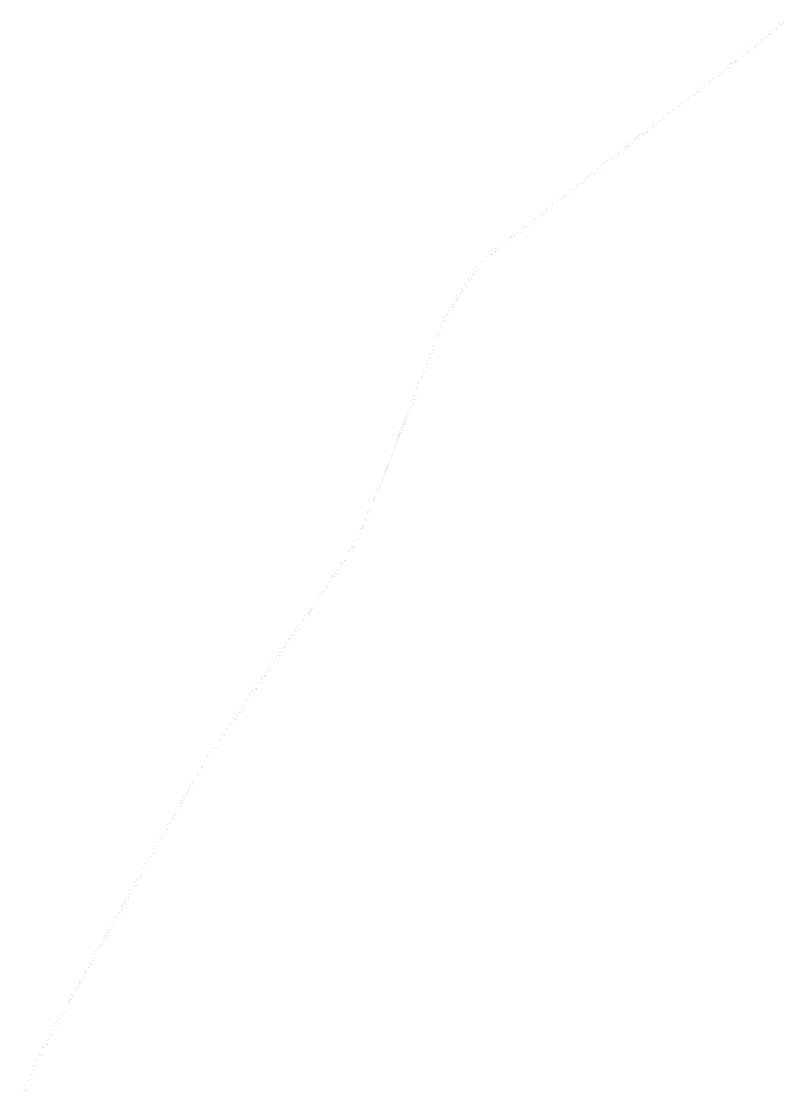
# Model space of a CAD drawing. Header units: millimetres. Extents: x 1265826 to 1360210, y 383897 to 506623.
# Drawn here: x 1353412 to 1360003, y 497391 to 506623 of the extents above; entities that cross this region are included whole.
import ezdxf

# ---------------------------------------------------------------- set-up
doc = ezdxf.new("R2010")
doc.units = ezdxf.units.MM
doc.layers.add('14', color=7, linetype='Continuous')

msp = doc.modelspace()

# ---------------------------------------------------------------- linework, layer by layer
at = {"layer": '14', "color": 12, "const_width": 0.17, "flags": 128}
msp.add_lwpolyline([(1353424.7, 497299.9), (1353482.6, 497470.2), (1353545.2, 497604.9), (1353682.9, 497871.5), (1353798.1, 498082.7), (1353875.7, 498221.8), (1353978.4, 498399.1), (1354055.2, 498534), (1354141, 498691), (1354239.4, 498863.7), (1354341.2, 499045), (1354459.2, 499253.6), (1354552.5, 499421.5), (1354558.5, 499432), (1354655.6, 499608.3), (1354739, 499750.7), (1354823.5, 499906.5), (1354902.9, 500040.4), (1354982.8, 500180.8), (1355034.9, 500264.1), (1355119.1, 500383.2), (1355281.7, 500619.3), (1355370.5, 500744.2), (1355453.7, 500866.4), (1355552.5, 501010.5), (1355623.9, 501111.2), (1355755.6, 501301.5), (1355865.7, 501458.7), (1355988.4, 501641.7), (1355990.2, 501645), (1355992.2, 501648.6), (1356004.6, 501667.3), (1356097, 501798), (1356229.4, 501986.5), (1356304.3, 502103.6), (1356346, 502191.5), (1356359, 502222.1), (1356411.6, 502356.8), (1356510, 502606.1), (1356561.9, 502735.8), (1356640.4, 502931.7), (1356745.6, 503194.5), (1356754.9, 503219.4), (1356807, 503355.4), (1356897.2, 503586), (1356958.1, 503744), (1356963.6, 503758), (1356969.8, 503774.1), (1356973.6, 503784.9), (1356978.4, 503797.4), (1357011.6, 503883.6), (1357013.8, 503889.6), (1357015.3, 503894.3), (1357027.4, 503925.7), (1357042.4, 503957.9), (1357051.8, 503980.8), (1357074.6, 504036.6), (1357112.6, 504106.5), (1357193.4, 504243.2), (1357368.5, 504481.2), (1357418.8, 504540.8), (1357483, 504608.8), (1357557.5, 504669.1), (1357662.6, 504753), (1357911.8, 504946.9), (1358040.4, 505047.6), (1358173.8, 505153.8), (1358307.4, 505259.4), (1358412.9, 505340.4), (1358487.6, 505398.7), (1358617.9, 505503.6), (1358710.4, 505579.4), (1358843.4, 505679.6), (1358977.9, 505784.9), (1359225, 505979), (1359376.4, 506099.8), (1359628.5, 506300.3), (1359867, 506485.9), (1359942.6, 506549.5), (1359973.8, 506575.6), (1360002.8, 506599.9), (1359993.2, 506615.8), (1359988.9, 506622.9), (1359977.9, 506614.8), (1359963.8, 506600.2), (1359952.2, 506610.4), (1359934.4, 506595.8), (1359946.1, 506580.7), (1359856.3, 506504.5), (1359615.7, 506318.8), (1359363.5, 506117.8), (1359253, 506031.5), (1359079.4, 505893.8), (1358962.4, 505801.8), (1358829, 505697.2), (1358686.5, 505590.8), (1358560, 505485.6), (1358473.9, 505418.3), (1358411.2, 505371.2), (1358303.4, 505283.5), (1358160, 505170), (1358026.1, 505064.6), (1357897.7, 504963.4), (1357650.8, 504767.6), (1357488.8, 504643.4), (1357464.8, 504621.2), (1357406.3, 504559.1), (1357350.8, 504494.1), (1357185.8, 504266.1), (1357109.1, 504133.5), (1357056.1, 504041.2), (1357006.1, 503922.3), (1356966.8, 503819.5), (1356958.7, 503797.5), (1356881.2, 503589.2), (1356790.4, 503356), (1356729.9, 503195.9), (1356610.4, 502897.4), (1356549.8, 502746.3), (1356493.7, 502606.1), (1356407.1, 502389.4), (1356343.4, 502228.3), (1356318.4, 502171.5), (1356262.4, 502072.2), (1356214.4, 501999.2), (1356087.9, 501811.8), (1355983.4, 501661), (1355967.8, 501639.1), (1355849.5, 501473.9), (1355742.5, 501320.2), (1355608.4, 501126), (1355537.7, 501026.2), (1355441.5, 500886.4), (1355343.2, 500745.5), (1355331.5, 500728.2), (1355263.3, 500630.6), (1355168.1, 500495.2), (1355098, 500392.7), (1355020.2, 500281.8), (1354964.2, 500189.4), (1354886.2, 500054), (1354806, 499914.8), (1354727.1, 499772.9), (1354641.6, 499623.8), (1354541.1, 499439.9), (1354444, 499272.7), (1354323.9, 499058), (1354181.9, 498806.3), (1354125.4, 498705.8), (1354040.4, 498554.8), (1353958.4, 498409.6), (1353854.7, 498230.3), (1353781, 498098.1), (1353668.9, 497896.7), (1353659.8, 497877.3), (1353519.2, 497608.8), (1353461.9, 497468.5), (1353411.6, 497326.2)], dxfattribs=at)
at = {"layer": '14', "color": 92, "const_width": 0.17, "flags": 128}
msp.add_lwpolyline([(1359995.5, 506611.7), (1359991.4, 506607.8), (1359980, 506597.2), (1359968.6, 506586.5), (1359957.1, 506576), (1359945.5, 506565.6), (1359933.9, 506555.3), (1359922.3, 506544.9), (1359910.7, 506534.6), (1359899, 506524.4), (1359887.1, 506514.3), (1359875.1, 506504.4), (1359863.1, 506494.5), (1359857.3, 506489.8), (1359845.2, 506480.1), (1359833, 506470.4), (1359820.6, 506460.8), (1359808.2, 506451.1), (1359795.7, 506441.2), (1359783, 506431.2), (1359770.3, 506421.2), (1359757.6, 506411.2), (1359745, 506401.2), (1359732.4, 506391.3), (1359726.4, 506386.6), (1359713.7, 506376.8), (1359701.1, 506367), (1359688.6, 506357.1), (1359676.1, 506347.2), (1359663.7, 506337.4), (1359651.3, 506327.6), (1359638.8, 506317.9), (1359626.4, 506308.2), (1359614, 506298.5), (1359601.6, 506288.7), (1359595.7, 506284), (1359583.3, 506274.3), (1359570.9, 506264.6), (1359558.6, 506254.9), (1359546.3, 506245.2), (1359533.9, 506235.6), (1359521.6, 506226), (1359509.3, 506216.3), (1359497.2, 506206.6), (1359485.1, 506197), (1359473, 506187.5), (1359460.8, 506178), (1359448.7, 506168.5), (1359436.6, 506158.9), (1359424.4, 506149.3), (1359412.2, 506139.6), (1359400.1, 506130), (1359387.8, 506120.3), (1359375.4, 506110.6), (1359362.9, 506100.8), (1359350.5, 506091), (1359338, 506081.2), (1359325.4, 506071.3), (1359312.7, 506061.3), (1359300, 506051.4), (1359287.3, 506041.4), (1359274.5, 506031.4), (1359261.8, 506021.4), (1359249, 506011.4), (1359236.2, 506001.4), (1359223.4, 505991.5), (1359210.8, 505981.6), (1359198.2, 505971.6), (1359192.1, 505966.8), (1359179.5, 505956.8), (1359167, 505946.9), (1359154.4, 505937), (1359141.8, 505927.2), (1359129.2, 505917.3), (1359116.6, 505907.5), (1359104.1, 505897.6), (1359091.5, 505887.8), (1359079, 505877.9), (1359066.5, 505868.1), (1359054.1, 505858.3), (1359041.7, 505848.7), (1359029.4, 505839), (1359017.2, 505829.4), (1359005, 505819.9), (1358992.8, 505810.3), (1358980.7, 505800.7), (1358968.6, 505791.1), (1358956.4, 505781.5), (1358944.1, 505771.9), (1358931.9, 505762.4), (1358919.6, 505752.8), (1358907.4, 505743.2), (1358895.1, 505733.5), (1358883, 505723.8), (1358870.7, 505714.2), (1358858.5, 505704.6), (1358846.3, 505695), (1358834.1, 505685.4), (1358822, 505675.8), (1358809.9, 505666.4), (1358797.8, 505656.9), (1358785.8, 505647.5), (1358773.8, 505638), (1358761.9, 505628.6), (1358749.9, 505619.2), (1358737.8, 505609.7), (1358725.7, 505600.3), (1358713.7, 505590.9), (1358701.6, 505581.3), (1358689.5, 505571.8), (1358683.7, 505567.2), (1358671.6, 505557.7), (1358659.6, 505548.1), (1358647.6, 505538.6), (1358635.5, 505529.1), (1358623.4, 505519.5), (1358611.4, 505509.9), (1358599.5, 505500.4), (1358587.5, 505491), (1358575.5, 505481.5), (1358563.4, 505472.1), (1358551.5, 505462.6), (1358539.5, 505453.2), (1358527.6, 505443.8), (1358510.3, 505430), (1358498.8, 505420.8), (1358487.3, 505411.9), (1358476, 505403), (1358464.6, 505394.2), (1358453, 505384.9), (1358440.5, 505375), (1358427.6, 505364.9), (1358414.7, 505354.8), (1358401.9, 505344.7), (1358389.1, 505334.6), (1358376.3, 505324.5), (1358363.4, 505314.5), (1358350.5, 505304.4), (1358337.5, 505294.3), (1358324.5, 505284.2), (1358311.4, 505273.9), (1358298.3, 505263.6), (1358292, 505258.6), (1358279, 505248.3), (1358265.9, 505238), (1358252.9, 505227.7), (1358239.9, 505217.3), (1358226.9, 505207), (1358213.9, 505196.8), (1358200.8, 505186.5), (1358187.8, 505176.3), (1358174.7, 505166.1), (1358161.7, 505155.9), (1358148.7, 505145.8), (1358135.8, 505135.6), (1358122.9, 505125.3), (1358109.9, 505115.1), (1358097.1, 505104.8), (1358084.1, 505094.5), (1358077.9, 505089.6), (1358064.9, 505079.3), (1358051.9, 505069.1), (1358038.9, 505058.9), (1358025.9, 505048.6), (1358012.8, 505038.5), (1357999.7, 505028.2), (1357986.7, 505018), (1357973.7, 505007.8), (1357960.7, 504997.5), (1357947.6, 504987.1), (1357934.5, 504976.8), (1357921.4, 504966.5), (1357915.2, 504961.6), (1357902.2, 504951.3), (1357889.1, 504941), (1357875.9, 504930.7), (1357862.8, 504920.3), (1357849.7, 504910), (1357836.5, 504899.7), (1357823.4, 504889.4), (1357810.4, 504879.1), (1357797.3, 504868.8), (1357784.3, 504858.6), (1357778, 504853.6), (1357764.9, 504843.2), (1357751.7, 504832.9), (1357738.6, 504822.4), (1357725.4, 504812), (1357712.3, 504801.7), (1357699.2, 504791.3), (1357686, 504781), (1357672.9, 504770.7), (1357659.9, 504760.4), (1357647, 504750.2), (1357634.1, 504739.9), (1357621.2, 504729.7), (1357608.4, 504719.5), (1357595.5, 504709.2), (1357582.7, 504699), (1357576.6, 504694), (1357563.9, 504683.8), (1357551.3, 504673.4), (1357538.8, 504662.9), (1357526.4, 504652.4), (1357514.2, 504641.7), (1357502, 504630.9), (1357489.9, 504620), (1357477.8, 504609), (1357465.7, 504598), (1357453.7, 504586.8), (1357448.1, 504581.4), (1357436.5, 504570), (1357425, 504558.6), (1357413.6, 504547), (1357402.4, 504535.1), (1357391.5, 504523), (1357380.8, 504510.7), (1357370.4, 504498.1), (1357360.3, 504485.4), (1357350.3, 504472.7), (1357345.5, 504466.7), (1357335.6, 504454), (1357325.7, 504441.1), (1357315.8, 504428.1), (1357305.9, 504415), (1357296.1, 504401.8), (1357286.4, 504388.4), (1357276.8, 504374.9), (1357267.3, 504361.3), (1357257.9, 504347.8), (1357248.6, 504334.2), (1357239.3, 504320.6), (1357230, 504307), (1357220.6, 504293.4), (1357211.4, 504279.8), (1357207, 504273), (1357198.1, 504259.1), (1357189.3, 504245.1), (1357180.4, 504231.2), (1357171.6, 504217.1), (1357162.9, 504203), (1357154.3, 504188.8), (1357145.6, 504174.6), (1357137, 504160.4), (1357128.5, 504146.2), (1357120, 504132), (1357111.7, 504117.8), (1357103.7, 504103.5), (1357096, 504089.1), (1357088.4, 504074.7), (1357084.8, 504067.7), (1357077.7, 504053.2), (1357070.8, 504038.6), (1357064.1, 504024), (1357057.5, 504009.2), (1357050.9, 503994.4), (1357044.4, 503979.4), (1357037.9, 503964.4), (1357031.4, 503949.2), (1357025, 503934), (1357018.7, 503918.7), (1357012.6, 503903.3), (1357006.5, 503888), (1357000.7, 503872.7), (1356994.9, 503857.5), (1356989.2, 503842.3), (1356983.5, 503827.2), (1356977.7, 503812), (1356975, 503804.7), (1356969.3, 503789.6), (1356963.6, 503774.5), (1356957.7, 503759.4), (1356951.9, 503744.4), (1356946.1, 503729.3), (1356940.3, 503714.2), (1356934.5, 503699.2), (1356928.6, 503684), (1356922.7, 503668.9), (1356916.8, 503653.7), (1356910.8, 503638.5), (1356904.8, 503623.3), (1356898.8, 503608.2), (1356892.8, 503592.8), (1356886.8, 503577.5), (1356880.9, 503562.1), (1356874.9, 503546.7), (1356869, 503531.4), (1356863.1, 503516.1), (1356857.2, 503500.8), (1356851.3, 503485.5), (1356845.3, 503470.3), (1356839.4, 503455), (1356833.5, 503439.8), (1356827.6, 503424.6), (1356821.6, 503409.5), (1356815.7, 503394.3), (1356809.9, 503379.1), (1356804.1, 503364), (1356798.2, 503348.8), (1356792.5, 503333.6), (1356786.7, 503318.3), (1356781, 503303), (1356775.1, 503287.7), (1356769.2, 503272.4), (1356763.2, 503257), (1356757.2, 503241.7), (1356751.1, 503226.3), (1356745.2, 503210.9), (1356739.3, 503195.5), (1356733.3, 503180.2), (1356727.3, 503164.9), (1356721.3, 503149.6), (1356715.3, 503134.3), (1356709.3, 503119), (1356703.2, 503103.8), (1356697.2, 503088.5), (1356691.2, 503073.2), (1356688.1, 503065.6), (1356682.1, 503050.4), (1356676, 503035.2), (1356670.1, 503019.9), (1356664.1, 503004.7), (1356658, 502989.5), (1356652, 502974.3), (1356646, 502959.2), (1356640, 502944.2), (1356634, 502929.2), (1356627.9, 502914.2), (1356621.9, 502899.2), (1356615.8, 502884.1), (1356609.7, 502869), (1356603.6, 502853.7), (1356597.6, 502838.5), (1356591.6, 502823.3), (1356585.6, 502808.1), (1356579.6, 502793), (1356573.6, 502778), (1356567.7, 502763), (1356561.7, 502748.1), (1356555.7, 502733.1), (1356549.7, 502718), (1356543.8, 502702.9), (1356537.8, 502687.7), (1356531.8, 502672.6), (1356525.8, 502657.5), (1356519.9, 502642.4), (1356513.9, 502627.5), (1356507.9, 502612.6), (1356505, 502605.3), (1356499.1, 502590.5), (1356493.2, 502575.7), (1356487.3, 502561), (1356481.4, 502546.2), (1356475.5, 502531.4), (1356469.6, 502516.5), (1356463.7, 502501.7), (1356457.7, 502486.8), (1356451.8, 502471.8), (1356445.9, 502456.9), (1356439.9, 502441.8), (1356434, 502426.7), (1356428.1, 502411.5), (1356422.1, 502396.3), (1356416.1, 502381.1), (1356410.1, 502365.9), (1356404, 502350.7), (1356398, 502335.4), (1356392, 502320.1), (1356386, 502304.7), (1356380, 502289.5), (1356373.9, 502274.3), (1356367.8, 502259.3), (1356361.8, 502244.3), (1356356, 502229.2), (1356350, 502214.3), (1356343.8, 502199.4), (1356337.4, 502184.6), (1356330.8, 502169.8), (1356323.7, 502155.3), (1356316.2, 502140.8), (1356308.5, 502126.4), (1356300.6, 502112.1), (1356292.4, 502097.8), (1356284.1, 502083.7), (1356275.5, 502069.7), (1356267, 502055.6), (1356258.2, 502041.7), (1356249.5, 502027.8), (1356240.6, 502014.1), (1356231.5, 502000.4), (1356222.5, 501986.9), (1356213.3, 501973.6), (1356204.1, 501960.3), (1356194.9, 501947.1), (1356185.7, 501933.9), (1356176.5, 501920.8), (1356167.4, 501907.7), (1356158.3, 501894.7), (1356149.1, 501881.7), (1356140, 501868.8), (1356131, 501855.9), (1356121.9, 501843), (1356112.7, 501830), (1356103.4, 501816.9), (1356094.2, 501803.7), (1356085, 501790.4), (1356075.6, 501776.9), (1356066.2, 501763.5), (1356056.8, 501750), (1356047.5, 501736.5), (1356038.1, 501723.1), (1356028.8, 501709.7), (1356019.5, 501696.3), (1356010.2, 501683), (1356000.9, 501669.6), (1355991.7, 501656.3), (1355982.4, 501643), (1355973.3, 501629.8), (1355964.2, 501616.5), (1355955.1, 501603.3), (1355945.9, 501590.1), (1355936.7, 501576.8), (1355927.5, 501563.5), (1355918.3, 501550.2), (1355909, 501536.9), (1355899.8, 501523.4), (1355890.4, 501510), (1355881.1, 501496.5), (1355871.9, 501483), (1355862.5, 501469.7), (1355853.1, 501456.3), (1355843.7, 501442.8), (1355834.3, 501429.4), (1355825, 501415.8), (1355815.7, 501402.3), (1355806.3, 501388.8), (1355796.9, 501375.4), (1355787.4, 501362), (1355778.1, 501348.7), (1355773.6, 501342.1), (1355764.5, 501328.8), (1355755.3, 501315.6), (1355746.1, 501302.5), (1355736.9, 501289.5), (1355727.8, 501276.5), (1355718.8, 501263.4), (1355709.7, 501250.4), (1355700.7, 501237.3), (1355691.6, 501224.2), (1355682.5, 501211.1), (1355673.4, 501198), (1355664.2, 501184.8), (1355655.1, 501171.7), (1355646, 501158.4), (1355636.7, 501145.2), (1355627.4, 501131.9), (1355618.1, 501118.5), (1355608.8, 501105.1), (1355599.4, 501091.7), (1355590.1, 501078.3), (1355580.6, 501064.9), (1355571.4, 501051.5), (1355562.2, 501038.2), (1355552.9, 501024.9), (1355543.7, 501011.7), (1355534.6, 500998.4), (1355525.5, 500985.1), (1355516.3, 500972), (1355507.2, 500958.8), (1355498.1, 500945.6), (1355489, 500932.5), (1355479.7, 500919.4), (1355470.6, 500906.3), (1355466.2, 500899.8), (1355457.1, 500886.6), (1355447.9, 500873.4), (1355438.8, 500860.1), (1355429.6, 500846.8), (1355420.3, 500833.4), (1355411, 500820), (1355401.6, 500806.7), (1355392.3, 500793.2), (1355382.9, 500779.6), (1355373.4, 500766), (1355363.9, 500752.4), (1355354.5, 500738.8), (1355345, 500725), (1355335.4, 500711.3), (1355325.7, 500697.6), (1355316, 500683.7), (1355306.4, 500669.7), (1355296.8, 500655.7), (1355287.1, 500641.8), (1355277.4, 500628), (1355267.8, 500614.2), (1355258, 500600.4), (1355248.3, 500586.6), (1355238.7, 500572.8), (1355229, 500559), (1355219.3, 500545.2), (1355209.7, 500531.4), (1355200.1, 500517.5), (1355190.5, 500503.7), (1355180.9, 500489.9), (1355171.2, 500476.1), (1355161.6, 500462.3), (1355152.1, 500448.5), (1355142.5, 500434.8), (1355133, 500421), (1355123.5, 500407.4), (1355114, 500393.8), (1355104.3, 500380.2), (1355094.6, 500366.5), (1355085, 500352.7), (1355075.4, 500338.8), (1355065.8, 500324.8), (1355056.3, 500310.8), (1355046.9, 500296.9), (1355037.6, 500282.9), (1355028.4, 500268.9), (1355019.3, 500254.9), (1355010.3, 500240.8), (1355001.5, 500226.7), (1354992.9, 500212.6), (1354984.4, 500198.5), (1354976, 500184.3), (1354967.6, 500170.1), (1354959.2, 500155.9), (1354950.9, 500141.7), (1354942.6, 500127.3), (1354934.3, 500113), (1354926, 500098.6), (1354917.6, 500084.2), (1354909.3, 500069.8), (1354901, 500055.4), (1354892.7, 500041), (1354884.4, 500026.6), (1354876.1, 500012.1), (1354867.8, 499997.6), (1354859.4, 499983), (1354851.1, 499968.4), (1354842.8, 499953.7), (1354834.5, 499938.9), (1354826.2, 499924.2), (1354817.8, 499909.4), (1354809.5, 499894.8), (1354801.2, 499880.1), (1354792.9, 499865.6), (1354784.6, 499851), (1354776.4, 499836.3), (1354768.2, 499821.6), (1354760, 499806.9), (1354751.9, 499792.2), (1354743.7, 499777.6), (1354735.6, 499763.1), (1354727.5, 499748.7), (1354723.5, 499741.6), (1354715.4, 499727.2), (1354707.4, 499712.9), (1354699.4, 499698.7), (1354691.4, 499684.4), (1354683.3, 499670.2), (1354675.2, 499656), (1354667.2, 499641.8), (1354659.2, 499627.7), (1354651.2, 499613.4), (1354643.3, 499599.2), (1354635.3, 499585), (1354627.2, 499570.8), (1354619.2, 499556.7), (1354611.1, 499542.5), (1354603.1, 499528.4), (1354595.1, 499514.4), (1354587.1, 499500.3), (1354579.1, 499486.2), (1354567.3, 499465.2), (1354559.4, 499451.2), (1354551.5, 499437.2), (1354543.7, 499423.2), (1354539.9, 499416.4), (1354532.2, 499402.5), (1354524.5, 499388.7), (1354516.8, 499375.1), (1354509.1, 499361.5), (1354501.4, 499348), (1354493.7, 499334.4), (1354486, 499320.8), (1354478.4, 499307.1), (1354470.7, 499293.4), (1354462.9, 499279.7), (1354455.2, 499265.9), (1354447.6, 499252.1), (1354439.9, 499238.3), (1354432.2, 499224.6), (1354424.6, 499210.9), (1354416.9, 499197.4), (1354409.3, 499183.9), (1354401.7, 499170.5), (1354394.1, 499157), (1354386.5, 499143.4), (1354378.8, 499129.8), (1354371.1, 499116.2), (1354363.3, 499102.5), (1354355.6, 499088.9), (1354347.9, 499075.2), (1354340.1, 499061.6), (1354332.4, 499047.8), (1354324.6, 499034), (1354320.8, 499027.3), (1354313, 499013.5), (1354305.1, 498999.7), (1354297.4, 498985.7), (1354289.5, 498971.7), (1354281.6, 498957.8), (1354273.7, 498943.8), (1354265.9, 498929.8), (1354258, 498915.9), (1354250.1, 498902), (1354242.3, 498888.1), (1354234.4, 498874.3), (1354226.5, 498860.5), (1354218.5, 498846.8), (1354210.6, 498832.8), (1354202.7, 498818.9), (1354194.8, 498805), (1354186.9, 498790.9), (1354179, 498776.9), (1354171.1, 498762.6), (1354163.1, 498748.4), (1354155.1, 498734.2), (1354147.1, 498719.9), (1354139, 498705.6), (1354131, 498691.4), (1354123, 498677.1), (1354115, 498663), (1354107.1, 498648.8), (1354099.3, 498634.6), (1354091.4, 498620.5), (1354083.5, 498606.3), (1354075.6, 498592.1), (1354067.6, 498578), (1354059.8, 498563.8), (1354051.9, 498549.7), (1354043.9, 498535.7), (1354035.8, 498521.7), (1354027.9, 498507.7), (1354020.1, 498493.6), (1354012.2, 498479.6), (1354004.3, 498465.6), (1353996.4, 498451.7), (1353988.5, 498437.8), (1353984.6, 498430.9), (1353976.8, 498417), (1353968.9, 498403), (1353961.1, 498389), (1353953.2, 498375), (1353945.3, 498361.1), (1353937.4, 498347.1), (1353929.5, 498333), (1353921.6, 498319), (1353913.7, 498305), (1353905.8, 498291), (1353897.8, 498277), (1353889.9, 498262.9), (1353881.9, 498248.9), (1353874.1, 498234.8), (1353866.2, 498220.7), (1353862.4, 498214), (1353854.6, 498200.1), (1353846.7, 498186.1), (1353838.9, 498172), (1353831, 498158.2), (1353823.2, 498144.4), (1353815.5, 498130.7), (1353807.7, 498117.1), (1353799.9, 498103.4), (1353792.1, 498089.8), (1353784.5, 498076.2), (1353776.8, 498062.6), (1353769.1, 498048.9), (1353761.4, 498035.1), (1353757.7, 498028.4), (1353749.9, 498014.5), (1353742.1, 498000.7), (1353734.3, 497986.9), (1353726.5, 497973), (1353718.6, 497959.1), (1353710.7, 497945.2), (1353702.8, 497931.3), (1353694.9, 497917.4), (1353687.1, 497903.5), (1353679.3, 497889.5), (1353671.5, 497875.7), (1353663.8, 497861.7), (1353656.2, 497847.8), (1353652.5, 497841.1), (1353644.9, 497827.2), (1353637.4, 497813.2), (1353629.7, 497799.3), (1353622.1, 497785.4), (1353614.5, 497771.4), (1353607, 497757.3), (1353599.4, 497743.2), (1353591.9, 497729), (1353584.5, 497714.8), (1353581.1, 497708.1), (1353573.9, 497693.8), (1353566.9, 497679.4), (1353560, 497664.9), (1353553.1, 497650.3), (1353546.3, 497635.7), (1353539.7, 497620.9), (1353533.1, 497606), (1353526.5, 497591.1), (1353523.4, 497584), (1353516.9, 497568.9), (1353510.5, 497553.6), (1353504.2, 497538.4), (1353498, 497523), (1353491.9, 497507.6), (1353485.9, 497492.3), (1353480, 497476.9), (1353474.2, 497461.5), (1353468.5, 497446.2), (1353462.8, 497430.8), (1353457.1, 497415.5), (1353451.4, 497400.2), (1353445.7, 497385)], dxfattribs=at)

doc.saveas('drawing.dxf')
